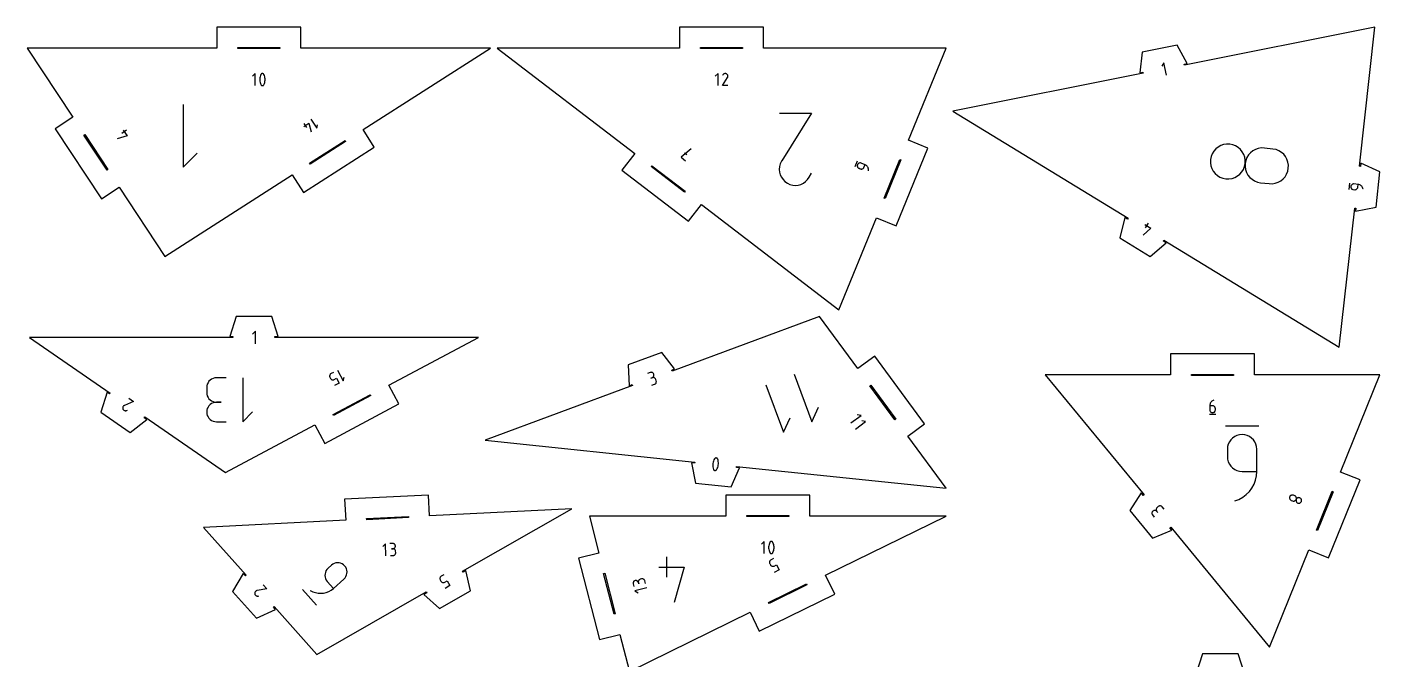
# Model space of a CAD drawing. Extents: x 27 to 998, y -684 to -2.
# Drawn here: x 354 to 998, y -303 to -2 of the extents above; entities that cross this region are included whole.
import ezdxf

# ---------------------------------------------------------------- set-up
doc = ezdxf.new("R2010")
doc.units = 0
doc.header["$MEASUREMENT"] = 0
doc.layers.add('EBENE_1', color=7, linetype='CONTINUOUS')

msp = doc.modelspace()

# ---------------------------------------------------------------- linework, layer by layer
at = {"layer": 'EBENE_1'}
for points in [[(513.53, -50.52), (574.24, -11.68), (483.91, -11.68), (483.91, -1.68), (443.91, -1.68), (443.91, -11.68), (353.58, -11.68), (375.33, -44.6), (366.98, -50.11), (389.02, -83.49), (397.37, -77.98), (419.11, -110.91), (479.83, -72.07), (485.22, -80.49), (518.91, -58.94), (513.53, -50.52)], [(773.19, -55.5), (791.12, -11.68), (704.27, -11.68), (704.27, -1.68), (664.27, -1.68), (664.27, -11.68), (577.42, -11.68), (642.89, -61.84), (636.81, -69.78), (668.56, -94.11), (674.64, -86.17), (740.11, -136.34), (758.04, -92.52), (767.3, -96.31), (782.44, -59.29), (773.19, -55.5)], [(978.36, -154.13), (985.73, -87.84), (986.22, -87.9), (986.06, -89.39), (995.83, -87.45), (997.71, -70.56), (988.6, -66.53), (988.43, -68.02), (987.93, -67.96), (995.3, -1.68), (904.6, -19.77), (904.51, -19.28), (905.98, -18.99), (901.18, -10.26), (884.5, -13.59), (883.42, -23.49), (884.89, -23.2), (884.99, -23.69), (794.3, -41.79), (877.79, -92.75), (877.53, -93.17), (876.25, -92.39), (873.87, -102.07), (888.38, -110.92), (895.89, -104.38), (894.61, -103.59), (894.87, -103.17), (978.36, -154.13)], [(453.91, -11.93), (453.91, -11.43), (473.91, -11.43), (473.91, -11.93), (453.91, -11.93)], [(674.27, -11.93), (674.27, -11.43), (694.27, -11.43), (694.27, -11.93), (674.27, -11.93)], [(392.07, -69.5), (391.65, -69.77), (380.63, -53.09), (381.05, -52.81), (392.07, -69.5)], [(504.97, -55.69), (505.24, -56.11), (488.39, -66.89), (488.12, -66.47), (504.97, -55.69)], [(666.85, -79.89), (666.55, -80.29), (650.67, -68.12), (650.98, -67.73), (666.85, -79.89)], [(769.17, -64.66), (769.63, -64.85), (762.06, -83.36), (761.6, -83.17), (769.17, -64.66)], [(525.9, -172.24), (568.48, -149.52), (471.63, -149.52), (471.63, -149.02), (473.13, -149.02), (470.13, -139.52), (453.13, -139.52), (450.13, -149.02), (451.63, -149.02), (451.63, -149.52), (354.78, -149.52), (393.17, -175.98), (392.89, -176.39), (391.65, -175.54), (388.73, -185.07), (402.73, -194.72), (410.59, -188.6), (409.35, -187.75), (409.64, -187.33), (448.03, -213.8), (490.61, -191.07), (495.32, -199.9), (530.61, -181.06), (525.9, -172.24)], [(749.17, -164.31), (730.93, -139.52), (660.67, -165.48), (660.5, -165.01), (661.91, -164.49), (655.8, -156.62), (639.85, -162.51), (640.33, -172.46), (641.74, -171.94), (641.91, -172.41), (571.66, -198.38), (671.44, -208.81), (671.39, -209.3), (669.9, -209.15), (671.9, -218.91), (688.8, -220.67), (692.78, -211.54), (691.28, -211.38), (691.34, -210.88), (791.12, -221.31), (772.88, -196.52), (780.93, -190.6), (757.22, -158.38), (749.17, -164.31)], [(978.96, -213.55), (997.71, -167.3), (938.02, -167.3), (938.02, -157.3), (898.02, -157.3), (898.02, -167.3), (838.32, -167.3), (885.39, -224.37), (885, -224.69), (884.05, -223.53), (878.63, -231.89), (889.44, -245.01), (898.68, -241.28), (897.73, -240.12), (898.11, -239.8), (945.18, -296.87), (963.93, -250.62), (973.2, -254.38), (988.22, -217.31), (978.96, -213.55)], [(908.02, -167.55), (908.02, -167.05), (928.02, -167.05), (928.02, -167.55), (908.02, -167.55)], [(754.9, -172.51), (755.3, -172.21), (767.15, -188.32), (766.75, -188.62), (754.9, -172.51)], [(516.96, -176.73), (517.2, -177.17), (499.55, -186.59), (499.32, -186.15), (516.96, -176.73)], [(505.3, -236.51), (437.54, -239.97), (457.9, -262.72), (457.53, -263.05), (456.53, -261.94), (451.45, -270.51), (462.79, -283.17), (471.87, -279.07), (470.87, -277.96), (471.24, -277.62), (491.6, -300.37), (543.62, -270.66), (543.87, -271.09), (542.56, -271.83), (549.88, -278.59), (564.64, -270.16), (562.54, -260.42), (561.23, -261.17), (560.98, -260.73), (613, -231.02), (545.24, -234.47), (544.73, -224.49), (504.79, -226.53), (505.3, -236.51)], [(733.7, -262.68), (791.12, -234.49), (726.22, -234.49), (726.22, -224.49), (686.22, -224.49), (686.22, -234.49), (621.32, -234.49), (625.86, -252.12), (616.18, -254.61), (626.14, -293.35), (635.83, -290.86), (640.36, -308.5), (697.79, -280.31), (702.2, -289.28), (738.1, -271.66), (733.7, -262.68)], [(974.97, -222.73), (975.43, -222.91), (967.92, -241.45), (967.45, -241.26), (974.97, -222.73)], [(515.3, -236.25), (515.27, -235.75), (535.24, -234.73), (535.27, -235.23), (515.3, -236.25)], [(696.22, -234.74), (696.22, -234.24), (716.22, -234.24), (716.22, -234.74), (696.22, -234.74)], [(633.58, -281.11), (633.09, -281.24), (628.11, -261.87), (628.59, -261.75), (633.58, -281.11)], [(724.61, -266.86), (724.83, -267.31), (706.88, -276.12), (706.66, -275.67), (724.61, -266.86)], [(933.18, -309.55), (930.18, -300.05), (913.18, -300.05), (910.18, -309.55)]]:
    msp.add_lwpolyline(points, dxfattribs=at)
at = {"layer": 'EBENE_1', "color": 1}
for points in [[(896.04, -24.54), (894.86, -18.66), (893.82, -20.23)], [(462.2, -29.56), (462.2, -23.79), (460.91, -25.07)], [(465.29, -29.49), (465.29, -29.49), (465.42, -29.54), (465.56, -29.56), (465.7, -29.56), (465.83, -29.54), (465.96, -29.49), (466.08, -29.43), (466.19, -29.34), (466.28, -29.24), (466.36, -29.11), (466.36, -29.11), (466.58, -28.59), (466.75, -28.06), (466.86, -27.51), (466.91, -26.96), (466.91, -26.4), (466.86, -25.85), (466.75, -25.3), (466.58, -24.77), (466.36, -24.25), (466.36, -24.25), (466.33, -24.19), (466.3, -24.14), (466.26, -24.1), (466.22, -24.05), (466.18, -24.01), (466.14, -23.97), (466.09, -23.94), (466.04, -23.9), (465.99, -23.88), (465.99, -23.88), (465.85, -23.83), (465.71, -23.8), (465.57, -23.8), (465.44, -23.82), (465.31, -23.87), (465.19, -23.93), (465.08, -24.02), (464.99, -24.12), (464.91, -24.25), (464.91, -24.25), (464.69, -24.77), (464.53, -25.3), (464.42, -25.85), (464.36, -26.4), (464.36, -26.96), (464.42, -27.51), (464.53, -28.06), (464.69, -28.59), (464.91, -29.11), (464.91, -29.11), (464.94, -29.17), (464.97, -29.22), (465.01, -29.26), (465.05, -29.31), (465.09, -29.35), (465.14, -29.39), (465.18, -29.42), (465.23, -29.46), (465.29, -29.49)], [(682.55, -29.56), (682.55, -23.8), (681.27, -25.08)], [(687.27, -29.56), (684.71, -29.56), (687.08, -25.75), (687.08, -25.75), (687.08, -25.75), (687.08, -25.74), (687.08, -25.74), (687.09, -25.74), (687.09, -25.73), (687.09, -25.73), (687.09, -25.72), (687.1, -25.72), (687.1, -25.72), (687.1, -25.72), (687.2, -25.51), (687.25, -25.29), (687.27, -25.07), (687.25, -24.85), (687.19, -24.64), (687.1, -24.44), (686.98, -24.26), (686.82, -24.1), (686.63, -23.97), (686.63, -23.97), (686.42, -23.87), (686.2, -23.81), (685.98, -23.8), (685.77, -23.82), (685.56, -23.87), (685.36, -23.96), (685.18, -24.09), (685.02, -24.25), (684.88, -24.44), (684.71, -24.76)], [(427.97, -38.53), (427.97, -68.44), (434.62, -61.79)], [(711.76, -42.6), (727.05, -42.6), (712.92, -65.35), (712.92, -65.35), (712.9, -65.37), (712.89, -65.39), (712.87, -65.42), (712.86, -65.44), (712.84, -65.46), (712.83, -65.48), (712.81, -65.51), (712.8, -65.53), (712.79, -65.56), (712.79, -65.56), (712.2, -66.81), (711.86, -68.11), (711.75, -69.43), (711.87, -70.73), (712.21, -71.99), (712.76, -73.18), (713.5, -74.27), (714.44, -75.22), (715.57, -76.02), (715.57, -76.02), (716.82, -76.6), (718.12, -76.93), (719.44, -77.04), (720.74, -76.91), (722, -76.58), (723.19, -76.03), (724.27, -75.28), (725.23, -74.34), (726.03, -73.21), (727.03, -71.28)], [(399.34, -50.72), (401.17, -53.5), (396.55, -54.96)], [(401, -50.82), (398.78, -52.29)], [(485.29, -49.05), (487.72, -47.5), (488.93, -51.53)], [(485.4, -47.61), (486.64, -49.56)], [(488.75, -45.47), (491.55, -49.86), (491.9, -48.26)], [(926.17, -57.46), (926.17, -57.46), (924.68, -57.43), (923.25, -57.65), (921.9, -58.12), (920.66, -58.81), (919.56, -59.69), (918.62, -60.75), (917.86, -61.97), (917.33, -63.32), (917.03, -64.78), (917.03, -64.78), (917, -66.28), (917.23, -67.71), (917.69, -69.06), (918.38, -70.3), (919.26, -71.41), (920.32, -72.35), (921.53, -73.1), (922.88, -73.64), (924.34, -73.94), (924.34, -73.94), (925.84, -73.97), (927.28, -73.74), (928.63, -73.27), (929.87, -72.58), (930.98, -71.7), (931.92, -70.64), (932.67, -69.43), (933.21, -68.08), (933.51, -66.61), (933.51, -66.61), (933.54, -65.12), (933.31, -63.68), (932.84, -62.33), (932.16, -61.09), (931.27, -59.99), (930.21, -59.05), (928.99, -58.29), (927.64, -57.75), (926.17, -57.46)], [(669.71, -59.72), (665, -63.67), (667.12, -65.3)], [(666.63, -61.55), (667.69, -62.36)], [(944.95, -76.22), (944.95, -76.22), (946.44, -76.26), (947.88, -76.03), (949.23, -75.56), (950.47, -74.87), (951.57, -73.99), (952.51, -72.93), (953.26, -71.71), (953.79, -70.36), (954.09, -68.9), (954.09, -68.9), (954.12, -67.4), (953.89, -65.97), (953.43, -64.62), (952.75, -63.38), (951.87, -62.27), (950.81, -61.33), (949.59, -60.58), (948.24, -60.04), (946.78, -59.74), (942.67, -59.29), (942.67, -59.29), (941.17, -59.26), (939.74, -59.49), (938.38, -59.95), (937.14, -60.64), (936.04, -61.52), (935.1, -62.58), (934.34, -63.8), (933.81, -65.15), (933.51, -66.61), (933.51, -66.61), (933.48, -68.11), (933.71, -69.54), (934.17, -70.89), (934.86, -72.13), (935.74, -73.24), (936.81, -74.18), (938.02, -74.93), (939.37, -75.47), (940.84, -75.77), (944.95, -76.22)], [(748.83, -65.52), (747.69, -68.3)], [(754.26, -70.08), (754.26, -70.08), (754.27, -69.68), (754.22, -69.28), (754.12, -68.9), (753.97, -68.53), (753.77, -68.2), (753.52, -67.9), (753.23, -67.63), (752.91, -67.4), (752.54, -67.22), (750.7, -66.46), (750.7, -66.46), (750.47, -66.39), (750.23, -66.36), (750, -66.38), (749.78, -66.43), (749.57, -66.52), (749.38, -66.64), (749.21, -66.79), (749.07, -66.98), (748.96, -67.19), (748.96, -67.19), (748.89, -67.42), (748.86, -67.65), (748.87, -67.88), (748.92, -68.1), (749.01, -68.31), (749.13, -68.51), (749.29, -68.68), (749.47, -68.82), (749.69, -68.93), (750.3, -69.18), (750.3, -69.18), (750.53, -69.25), (750.76, -69.28), (750.99, -69.27), (751.21, -69.22), (751.42, -69.13), (751.61, -69.01), (751.78, -68.85), (751.93, -68.67), (752.04, -68.45), (752.54, -67.22)], [(983.27, -76), (982.94, -78.98)], [(989.74, -78.9), (989.74, -78.9), (989.64, -78.5), (989.48, -78.13), (989.28, -77.79), (989.04, -77.49), (988.75, -77.22), (988.43, -76.99), (988.08, -76.82), (987.7, -76.69), (987.3, -76.61), (985.32, -76.39), (985.32, -76.39), (985.08, -76.39), (984.85, -76.42), (984.63, -76.5), (984.43, -76.61), (984.25, -76.75), (984.1, -76.92), (983.98, -77.12), (983.9, -77.33), (983.85, -77.57), (983.85, -77.57), (983.84, -77.81), (983.88, -78.04), (983.95, -78.26), (984.07, -78.46), (984.21, -78.64), (984.38, -78.79), (984.57, -78.91), (984.79, -78.99), (985.03, -79.04), (985.69, -79.11), (985.69, -79.11), (985.93, -79.12), (986.16, -79.08), (986.37, -79.01), (986.57, -78.9), (986.75, -78.76), (986.9, -78.59), (987.02, -78.39), (987.11, -78.17), (987.16, -77.94), (987.3, -76.61)], [(885.78, -95.67), (888.62, -97.4), (885.05, -100.69)], [(887.32, -95.05), (885.94, -97.32)], [(462.3, -152.52), (462.3, -146.52), (460.96, -147.85)], [(499.45, -166.09), (498.32, -166.69), (498.32, -166.69), (498.13, -166.82), (497.96, -166.97), (497.83, -167.15), (497.73, -167.35), (497.67, -167.56), (497.64, -167.77), (497.65, -167.99), (497.7, -168.21), (497.79, -168.43), (498.09, -168.99), (498.09, -168.99), (498.22, -169.18), (498.37, -169.34), (498.55, -169.48), (498.75, -169.57), (498.96, -169.64), (499.17, -169.66), (499.39, -169.65), (499.61, -169.6), (499.82, -169.51), (500.95, -168.91), (502.16, -171.17), (499.9, -172.38)], [(501.35, -165.07), (504.07, -170.16), (504.59, -168.42)], [(718.89, -167.03), (727.24, -189.62), (730.4, -182.74)], [(456.24, -168.69), (456.24, -189.62), (460.89, -184.96)], [(705.39, -172.02), (713.74, -194.61), (716.91, -187.73)], [(402.01, -178.43), (404.2, -179.95), (399.93, -181.81), (399.93, -181.81), (399.92, -181.81), (399.92, -181.81), (399.91, -181.82), (399.91, -181.82), (399.9, -181.82), (399.9, -181.82), (399.9, -181.82), (399.89, -181.83), (399.89, -181.83), (399.89, -181.83), (399.68, -181.95), (399.5, -182.1), (399.36, -182.28), (399.24, -182.48), (399.17, -182.69), (399.13, -182.92), (399.13, -183.15), (399.17, -183.38), (399.25, -183.6), (399.25, -183.6), (399.37, -183.81), (399.53, -183.99), (399.71, -184.13), (399.9, -184.24), (400.12, -184.32), (400.34, -184.36), (400.57, -184.36), (400.8, -184.32), (401.03, -184.23), (401.36, -184.06)], [(918.68, -179.3), (918.68, -179.3), (918.3, -179.45), (917.95, -179.64), (917.64, -179.88), (917.36, -180.15), (917.13, -180.47), (916.94, -180.81), (916.8, -181.18), (916.71, -181.57), (916.68, -181.98), (916.68, -183.97), (916.68, -183.97), (916.7, -184.21), (916.77, -184.43), (916.86, -184.64), (917, -184.83), (917.16, -184.99), (917.34, -185.12), (917.55, -185.22), (917.78, -185.28), (918.01, -185.3), (918.01, -185.3), (918.25, -185.28), (918.48, -185.22), (918.69, -185.12), (918.87, -184.99), (919.03, -184.83), (919.17, -184.64), (919.26, -184.43), (919.33, -184.21), (919.35, -183.97), (919.35, -183.31), (919.35, -183.31), (919.33, -183.07), (919.26, -182.84), (919.17, -182.63), (919.03, -182.45), (918.87, -182.29), (918.69, -182.16), (918.48, -182.06), (918.25, -182), (918.01, -181.98), (916.68, -181.98)], [(745.86, -190.18), (750.69, -186.62), (748.83, -186.34)], [(916.52, -186.05), (919.52, -186.05)], [(747.98, -193.06), (752.82, -189.51), (750.95, -189.22)], [(939.99, -191.75), (924.18, -191.75)], [(928.56, -227.32), (928.56, -227.32), (930.57, -226.56), (932.42, -225.55), (934.08, -224.3), (935.54, -222.83), (936.77, -221.18), (937.77, -219.37), (938.5, -217.43), (938.95, -215.38), (939.11, -213.24), (939.11, -202.73), (939.11, -202.73), (938.99, -201.47), (938.67, -200.28), (938.15, -199.18), (937.45, -198.2), (936.61, -197.36), (935.63, -196.66), (934.53, -196.14), (933.35, -195.82), (932.09, -195.7), (932.09, -195.7), (930.82, -195.82), (929.64, -196.14), (928.54, -196.66), (927.56, -197.36), (926.72, -198.2), (926.02, -199.18), (925.5, -200.28), (925.18, -201.47), (925.07, -202.73), (925.07, -206.23), (925.07, -206.23), (925.18, -207.49), (925.5, -208.68), (926.02, -209.77), (926.72, -210.75), (927.56, -211.59), (928.54, -212.28), (929.64, -212.8), (930.82, -213.13), (932.09, -213.24), (939.11, -213.24)], [(682.05, -206.98), (682.05, -206.98), (681.92, -206.91), (681.78, -206.87), (681.64, -206.86), (681.5, -206.86), (681.36, -206.9), (681.23, -206.95), (681.11, -207.03), (681, -207.13), (680.91, -207.25), (680.91, -207.25), (680.62, -207.76), (680.39, -208.3), (680.22, -208.85), (680.1, -209.41), (680.04, -209.99), (680.04, -210.57), (680.09, -211.14), (680.21, -211.72), (680.38, -212.28), (680.38, -212.28), (680.41, -212.34), (680.43, -212.39), (680.47, -212.45), (680.5, -212.5), (680.54, -212.54), (680.58, -212.59), (680.63, -212.63), (680.68, -212.67), (680.73, -212.7), (680.73, -212.7), (680.86, -212.77), (681, -212.81), (681.14, -212.83), (681.29, -212.82), (681.42, -212.79), (681.56, -212.73), (681.68, -212.65), (681.78, -212.55), (681.87, -212.43), (681.87, -212.43), (682.16, -211.92), (682.39, -211.38), (682.56, -210.83), (682.68, -210.27), (682.74, -209.69), (682.74, -209.11), (682.69, -208.54), (682.57, -207.97), (682.4, -207.4), (682.4, -207.4), (682.38, -207.34), (682.35, -207.29), (682.32, -207.24), (682.28, -207.19), (682.24, -207.14), (682.2, -207.09), (682.16, -207.05), (682.11, -207.01), (682.05, -206.98)], [(956.49, -224.59), (956.49, -224.59), (956.26, -224.52), (956.03, -224.49), (955.8, -224.51), (955.58, -224.56), (955.37, -224.65), (955.18, -224.77), (955.01, -224.93), (954.87, -225.11), (954.76, -225.32), (954.76, -225.32), (954.69, -225.55), (954.66, -225.79), (954.68, -226.02), (954.73, -226.24), (954.82, -226.45), (954.94, -226.64), (955.09, -226.81), (955.28, -226.95), (955.49, -227.06), (956.11, -227.31), (956.11, -227.31), (956.34, -227.38), (956.57, -227.41), (956.8, -227.39), (957.02, -227.34), (957.23, -227.25), (957.42, -227.13), (957.59, -226.97), (957.74, -226.79), (957.85, -226.57), (957.85, -226.57), (957.92, -226.34), (957.94, -226.11), (957.93, -225.88), (957.88, -225.66), (957.79, -225.45), (957.67, -225.26), (957.51, -225.09), (957.32, -224.95), (957.11, -224.84), (956.49, -224.59)], [(958.58, -228.31), (958.58, -228.31), (958.81, -228.38), (959.04, -228.41), (959.27, -228.39), (959.49, -228.34), (959.7, -228.25), (959.89, -228.13), (960.06, -227.97), (960.21, -227.79), (960.32, -227.58), (960.32, -227.58), (960.39, -227.35), (960.41, -227.11), (960.4, -226.88), (960.35, -226.66), (960.26, -226.45), (960.14, -226.26), (959.98, -226.09), (959.8, -225.95), (959.58, -225.84), (959.58, -225.84), (959.35, -225.77), (959.12, -225.74), (958.89, -225.76), (958.67, -225.81), (958.46, -225.9), (958.27, -226.02), (958.1, -226.18), (957.96, -226.36), (957.85, -226.57), (957.85, -226.57), (957.78, -226.8), (957.75, -227.04), (957.76, -227.27), (957.81, -227.49), (957.9, -227.7), (958.03, -227.89), (958.18, -228.06), (958.37, -228.2), (958.58, -228.31)], [(524.46, -253.44), (524.17, -247.69), (522.96, -249.03)], [(704.51, -252.37), (704.51, -246.6), (703.22, -247.89)], [(707.6, -252.3), (707.6, -252.3), (707.73, -252.35), (707.87, -252.37), (708.01, -252.37), (708.14, -252.35), (708.27, -252.31), (708.39, -252.24), (708.5, -252.15), (708.59, -252.05), (708.67, -251.93), (708.67, -251.93), (708.89, -251.41), (709.06, -250.87), (709.17, -250.32), (709.22, -249.77), (709.22, -249.22), (709.17, -248.66), (709.06, -248.12), (708.89, -247.58), (708.67, -247.06), (708.67, -247.06), (708.64, -247.01), (708.61, -246.96), (708.57, -246.91), (708.53, -246.86), (708.49, -246.82), (708.45, -246.78), (708.4, -246.75), (708.35, -246.72), (708.3, -246.69), (708.3, -246.69), (708.16, -246.64), (708.02, -246.61), (707.88, -246.61), (707.75, -246.63), (707.62, -246.68), (707.5, -246.74), (707.39, -246.83), (707.3, -246.93), (707.22, -247.06), (707.22, -247.06), (707, -247.58), (706.84, -248.11), (706.73, -248.66), (706.67, -249.21), (706.67, -249.77), (706.73, -250.32), (706.84, -250.87), (707, -251.4), (707.22, -251.93), (707.22, -251.93), (707.25, -251.98), (707.28, -252.03), (707.32, -252.08), (707.36, -252.12), (707.4, -252.16), (707.44, -252.2), (707.49, -252.24), (707.54, -252.27), (707.6, -252.3)], [(488.43, -269.91), (488.43, -269.91), (489.63, -270.54), (490.88, -270.98), (492.17, -271.23), (493.47, -271.3), (494.77, -271.19), (496.03, -270.9), (497.26, -270.42), (498.41, -269.77), (499.48, -268.95), (504.45, -264.5), (504.45, -264.5), (505, -263.92), (505.42, -263.26), (505.72, -262.56), (505.89, -261.82), (505.93, -261.06), (505.84, -260.31), (505.63, -259.57), (505.28, -258.88), (504.8, -258.23), (504.8, -258.23), (504.22, -257.69), (503.56, -257.27), (502.86, -256.97), (502.12, -256.8), (501.36, -256.76), (500.61, -256.85), (499.87, -257.06), (499.17, -257.41), (498.53, -257.89), (496.87, -259.37), (496.87, -259.37), (496.33, -259.96), (495.9, -260.61), (495.61, -261.32), (495.44, -262.06), (495.4, -262.82), (495.48, -263.57), (495.7, -264.3), (496.05, -265), (496.52, -265.64), (499.48, -268.95)], [(658.05, -253.98), (658.05, -263.62)], [(709.01, -254.75), (707.81, -255.33), (707.81, -255.33), (707.61, -255.46), (707.43, -255.61), (707.29, -255.79), (707.18, -255.99), (707.11, -256.21), (707.07, -256.43), (707.07, -256.66), (707.12, -256.89), (707.2, -257.12), (707.5, -257.71), (707.5, -257.71), (707.62, -257.92), (707.77, -258.09), (707.95, -258.24), (708.15, -258.35), (708.37, -258.42), (708.59, -258.45), (708.82, -258.45), (709.05, -258.41), (709.28, -258.32), (710.47, -257.73), (711.65, -260.13), (709.26, -261.31)], [(551.97, -262.43), (550.81, -263.09), (550.81, -263.09), (550.62, -263.23), (550.45, -263.39), (550.32, -263.58), (550.23, -263.79), (550.17, -264.01), (550.14, -264.23), (550.16, -264.46), (550.22, -264.69), (550.32, -264.91), (550.65, -265.48), (550.65, -265.48), (550.79, -265.68), (550.95, -265.85), (551.14, -265.98), (551.35, -266.07), (551.57, -266.13), (551.79, -266.16), (552.02, -266.14), (552.25, -266.08), (552.47, -265.98), (553.62, -265.32), (554.95, -267.64), (552.63, -268.96)], [(654.44, -258.8), (666.49, -258.8), (661.67, -275.68)], [(465.92, -267.18), (467.7, -269.16), (463.1, -269.97), (463.1, -269.97), (463.1, -269.97), (463.09, -269.97), (463.09, -269.97), (463.08, -269.98), (463.08, -269.98), (463.07, -269.98), (463.07, -269.98), (463.06, -269.98), (463.06, -269.98), (463.06, -269.98), (462.83, -270.05), (462.62, -270.16), (462.44, -270.3), (462.28, -270.46), (462.16, -270.65), (462.06, -270.86), (462.01, -271.09), (462, -271.32), (462.02, -271.56), (462.02, -271.56), (462.09, -271.79), (462.2, -271.99), (462.34, -272.18), (462.51, -272.33), (462.7, -272.46), (462.91, -272.55), (463.13, -272.6), (463.36, -272.62), (463.6, -272.59), (463.97, -272.49)], [(484.72, -269.51), (491.38, -276.95)], [(648.59, -268.7), (643.01, -270.14), (644.57, -271.06)]]:
    msp.add_lwpolyline(points, dxfattribs=at)
for points in [[(651.08, -172.22), (651.08, -172.22), (652.33, -171.76), (652.33, -171.76), (652.33, -171.76), (652.33, -171.76), (652.33, -171.76), (652.33, -171.76), (652.55, -171.66), (652.55, -171.66), (652.55, -171.66), (652.74, -171.52), (652.74, -171.52), (652.74, -171.52), (652.9, -171.36), (652.9, -171.36), (652.9, -171.36), (653.03, -171.17), (653.03, -171.17), (653.03, -171.17), (653.12, -170.96), (653.12, -170.96), (653.12, -170.96), (653.18, -170.74), (653.18, -170.74), (653.18, -170.74), (653.2, -170.52), (653.2, -170.52), (653.2, -170.52), (653.18, -170.28), (653.18, -170.28), (653.18, -170.28), (653.12, -170.05), (653.12, -170.05), (653.12, -170.05), (652.89, -169.43), (652.89, -169.43), (652.89, -169.43), (652.89, -169.43), (652.89, -169.43), (652.89, -169.43), (652.79, -169.21), (652.79, -169.21), (652.79, -169.21), (652.65, -169.02), (652.65, -169.02), (652.65, -169.02), (652.49, -168.86), (652.49, -168.86), (652.49, -168.86), (652.3, -168.73), (652.3, -168.73), (652.3, -168.73), (652.09, -168.64), (652.09, -168.64), (652.09, -168.64), (651.87, -168.58), (651.87, -168.58), (651.87, -168.58), (651.64, -168.56), (651.64, -168.56), (651.64, -168.56), (651.41, -168.58), (651.41, -168.58), (651.41, -168.58), (651.18, -168.64), (651.18, -168.64), (651.18, -168.64), (650.55, -168.87), (650.55, -168.87), (650.55, -168.87), (651.18, -168.64), (651.18, -168.64), (651.18, -168.64), (651.18, -168.64), (651.18, -168.64), (651.18, -168.64), (651.4, -168.54), (651.4, -168.54), (651.4, -168.54), (651.59, -168.4), (651.59, -168.4), (651.59, -168.4), (651.75, -168.24), (651.75, -168.24), (651.75, -168.24), (651.87, -168.05), (651.87, -168.05), (651.87, -168.05), (651.97, -167.84), (651.97, -167.84), (651.97, -167.84), (652.03, -167.62), (652.03, -167.62), (652.03, -167.62), (652.05, -167.39), (652.05, -167.39), (652.05, -167.39), (652.03, -167.16), (652.03, -167.16), (652.03, -167.16), (651.96, -166.93), (651.96, -166.93), (651.96, -166.93), (651.96, -166.93), (651.96, -166.93), (651.96, -166.93), (651.86, -166.71), (651.86, -166.71), (651.86, -166.71), (651.73, -166.52), (651.73, -166.52), (651.73, -166.52), (651.56, -166.36), (651.56, -166.36), (651.56, -166.36), (651.37, -166.23), (651.37, -166.23), (651.37, -166.23), (651.17, -166.14), (651.17, -166.14), (651.17, -166.14), (650.95, -166.08), (650.95, -166.08), (650.95, -166.08), (650.72, -166.06), (650.72, -166.06), (650.72, -166.06), (650.49, -166.08), (650.49, -166.08), (650.49, -166.08), (650.25, -166.14), (650.25, -166.14), (650.25, -166.14), (649, -166.6), (649, -166.6)], [(448.39, -168.7), (448.39, -168.7), (443.75, -168.7), (443.75, -168.7), (443.75, -168.7), (443.75, -168.7), (443.75, -168.7), (443.75, -168.7), (442.91, -168.77), (442.91, -168.77), (442.91, -168.77), (442.13, -168.99), (442.13, -168.99), (442.13, -168.99), (441.4, -169.33), (441.4, -169.33), (441.4, -169.33), (440.75, -169.79), (440.75, -169.79), (440.75, -169.79), (440.19, -170.35), (440.19, -170.35), (440.19, -170.35), (439.74, -171), (439.74, -171), (439.74, -171), (439.39, -171.72), (439.39, -171.72), (439.39, -171.72), (439.18, -172.5), (439.18, -172.5), (439.18, -172.5), (439.1, -173.33), (439.1, -173.33), (439.1, -173.33), (439.1, -175.66), (439.1, -175.66), (439.1, -175.66), (439.1, -175.66), (439.1, -175.66), (439.1, -175.66), (439.18, -176.49), (439.18, -176.49), (439.18, -176.49), (439.39, -177.28), (439.39, -177.28), (439.39, -177.28), (439.74, -178), (439.74, -178), (439.74, -178), (440.19, -178.65), (440.19, -178.65), (440.19, -178.65), (440.75, -179.21), (440.75, -179.21), (440.75, -179.21), (441.4, -179.67), (441.4, -179.67), (441.4, -179.67), (442.13, -180.01), (442.13, -180.01), (442.13, -180.01), (442.91, -180.23), (442.91, -180.23), (442.91, -180.23), (443.75, -180.3), (443.75, -180.3), (443.75, -180.3), (446.07, -180.3), (446.07, -180.3), (446.07, -180.3), (443.75, -180.3), (443.75, -180.3), (443.75, -180.3), (443.75, -180.3), (443.75, -180.3), (443.75, -180.3), (442.91, -180.38), (442.91, -180.38), (442.91, -180.38), (442.13, -180.59), (442.13, -180.59), (442.13, -180.59), (441.4, -180.94), (441.4, -180.94), (441.4, -180.94), (440.75, -181.4), (440.75, -181.4), (440.75, -181.4), (440.19, -181.96), (440.19, -181.96), (440.19, -181.96), (439.74, -182.61), (439.74, -182.61), (439.74, -182.61), (439.39, -183.33), (439.39, -183.33), (439.39, -183.33), (439.18, -184.12), (439.18, -184.12), (439.18, -184.12), (439.1, -184.95), (439.1, -184.95), (439.1, -184.95), (439.1, -184.95), (439.1, -184.95), (439.1, -184.95), (439.18, -185.79), (439.18, -185.79), (439.18, -185.79), (439.39, -186.57), (439.39, -186.57), (439.39, -186.57), (439.74, -187.29), (439.74, -187.29), (439.74, -187.29), (440.19, -187.94), (440.19, -187.94), (440.19, -187.94), (440.75, -188.5), (440.75, -188.5), (440.75, -188.5), (441.4, -188.96), (441.4, -188.96), (441.4, -188.96), (442.13, -189.3), (442.13, -189.3), (442.13, -189.3), (442.91, -189.52), (442.91, -189.52), (442.91, -189.52), (443.75, -189.59), (443.75, -189.59), (443.75, -189.59), (448.39, -189.59), (448.39, -189.59)], [(894.91, -231.21), (894.91, -231.21), (894.07, -230.18), (894.07, -230.18), (894.07, -230.18), (894.07, -230.18), (894.07, -230.18), (894.07, -230.18), (893.9, -230.01), (893.9, -230.01), (893.9, -230.01), (893.71, -229.87), (893.71, -229.87), (893.71, -229.87), (893.5, -229.78), (893.5, -229.78), (893.5, -229.78), (893.28, -229.72), (893.28, -229.72), (893.28, -229.72), (893.05, -229.7), (893.05, -229.7), (893.05, -229.7), (892.82, -229.71), (892.82, -229.71), (892.82, -229.71), (892.6, -229.77), (892.6, -229.77), (892.6, -229.77), (892.39, -229.86), (892.39, -229.86), (892.39, -229.86), (892.19, -230), (892.19, -230), (892.19, -230), (891.68, -230.42), (891.68, -230.42), (891.68, -230.42), (891.68, -230.42), (891.68, -230.42), (891.68, -230.42), (891.51, -230.59), (891.51, -230.59), (891.51, -230.59), (891.37, -230.78), (891.37, -230.78), (891.37, -230.78), (891.28, -230.99), (891.28, -230.99), (891.28, -230.99), (891.22, -231.21), (891.22, -231.21), (891.22, -231.21), (891.19, -231.44), (891.19, -231.44), (891.19, -231.44), (891.21, -231.66), (891.21, -231.66), (891.21, -231.66), (891.27, -231.89), (891.27, -231.89), (891.27, -231.89), (891.36, -232.1), (891.36, -232.1), (891.36, -232.1), (891.5, -232.3), (891.5, -232.3), (891.5, -232.3), (891.92, -232.81), (891.92, -232.81), (891.92, -232.81), (891.5, -232.3), (891.5, -232.3), (891.5, -232.3), (891.5, -232.3), (891.5, -232.3), (891.5, -232.3), (891.33, -232.13), (891.33, -232.13), (891.33, -232.13), (891.14, -231.99), (891.14, -231.99), (891.14, -231.99), (890.93, -231.89), (890.93, -231.89), (890.93, -231.89), (890.71, -231.83), (890.71, -231.83), (890.71, -231.83), (890.48, -231.81), (890.48, -231.81), (890.48, -231.81), (890.26, -231.83), (890.26, -231.83), (890.26, -231.83), (890.03, -231.89), (890.03, -231.89), (890.03, -231.89), (889.82, -231.98), (889.82, -231.98), (889.82, -231.98), (889.62, -232.12), (889.62, -232.12), (889.62, -232.12), (889.62, -232.12), (889.62, -232.12), (889.62, -232.12), (889.45, -232.29), (889.45, -232.29), (889.45, -232.29), (889.32, -232.48), (889.32, -232.48), (889.32, -232.48), (889.22, -232.69), (889.22, -232.69), (889.22, -232.69), (889.16, -232.9), (889.16, -232.9), (889.16, -232.9), (889.14, -233.13), (889.14, -233.13), (889.14, -233.13), (889.16, -233.36), (889.16, -233.36), (889.16, -233.36), (889.21, -233.58), (889.21, -233.58), (889.21, -233.58), (889.31, -233.79), (889.31, -233.79), (889.31, -233.79), (889.44, -233.99), (889.44, -233.99), (889.44, -233.99), (890.29, -235.02), (890.29, -235.02)], [(526.62, -253.33), (526.62, -253.33), (527.9, -253.26), (527.9, -253.26), (527.9, -253.26), (527.9, -253.26), (527.9, -253.26), (527.9, -253.26), (528.13, -253.23), (528.13, -253.23), (528.13, -253.23), (528.34, -253.16), (528.34, -253.16), (528.34, -253.16), (528.54, -253.06), (528.54, -253.06), (528.54, -253.06), (528.71, -252.92), (528.71, -252.92), (528.71, -252.92), (528.85, -252.76), (528.85, -252.76), (528.85, -252.76), (528.97, -252.57), (528.97, -252.57), (528.97, -252.57), (529.05, -252.37), (529.05, -252.37), (529.05, -252.37), (529.1, -252.15), (529.1, -252.15), (529.1, -252.15), (529.11, -251.92), (529.11, -251.92), (529.11, -251.92), (529.08, -251.28), (529.08, -251.28), (529.08, -251.28), (529.08, -251.28), (529.08, -251.28), (529.08, -251.28), (529.05, -251.05), (529.05, -251.05), (529.05, -251.05), (528.98, -250.84), (528.98, -250.84), (528.98, -250.84), (528.87, -250.65), (528.87, -250.65), (528.87, -250.65), (528.74, -250.48), (528.74, -250.48), (528.74, -250.48), (528.57, -250.33), (528.57, -250.33), (528.57, -250.33), (528.39, -250.21), (528.39, -250.21), (528.39, -250.21), (528.19, -250.13), (528.19, -250.13), (528.19, -250.13), (527.97, -250.08), (527.97, -250.08), (527.97, -250.08), (527.74, -250.07), (527.74, -250.07), (527.74, -250.07), (527.1, -250.1), (527.1, -250.1), (527.1, -250.1), (527.74, -250.07), (527.74, -250.07), (527.74, -250.07), (527.74, -250.07), (527.74, -250.07), (527.74, -250.07), (527.96, -250.04), (527.96, -250.04), (527.96, -250.04), (528.18, -249.97), (528.18, -249.97), (528.18, -249.97), (528.37, -249.86), (528.37, -249.86), (528.37, -249.86), (528.54, -249.73), (528.54, -249.73), (528.54, -249.73), (528.69, -249.57), (528.69, -249.57), (528.69, -249.57), (528.81, -249.38), (528.81, -249.38), (528.81, -249.38), (528.89, -249.18), (528.89, -249.18), (528.89, -249.18), (528.94, -248.96), (528.94, -248.96), (528.94, -248.96), (528.95, -248.73), (528.95, -248.73), (528.95, -248.73), (528.95, -248.73), (528.95, -248.73), (528.95, -248.73), (528.92, -248.5), (528.92, -248.5), (528.92, -248.5), (528.85, -248.29), (528.85, -248.29), (528.85, -248.29), (528.74, -248.09), (528.74, -248.09), (528.74, -248.09), (528.61, -247.92), (528.61, -247.92), (528.61, -247.92), (528.44, -247.78), (528.44, -247.78), (528.44, -247.78), (528.26, -247.66), (528.26, -247.66), (528.26, -247.66), (528.06, -247.57), (528.06, -247.57), (528.06, -247.57), (527.84, -247.53), (527.84, -247.53), (527.84, -247.53), (527.61, -247.52), (527.61, -247.52), (527.61, -247.52), (526.33, -247.58), (526.33, -247.58)], [(648.05, -266.61), (648.05, -266.61), (647.73, -265.37), (647.73, -265.37), (647.73, -265.37), (647.73, -265.37), (647.73, -265.37), (647.73, -265.37), (647.65, -265.15), (647.65, -265.15), (647.65, -265.15), (647.54, -264.96), (647.54, -264.96), (647.54, -264.96), (647.4, -264.79), (647.4, -264.79), (647.4, -264.79), (647.23, -264.65), (647.23, -264.65), (647.23, -264.65), (647.05, -264.54), (647.05, -264.54), (647.05, -264.54), (646.84, -264.46), (646.84, -264.46), (646.84, -264.46), (646.63, -264.42), (646.63, -264.42), (646.63, -264.42), (646.4, -264.41), (646.4, -264.41), (646.4, -264.41), (646.18, -264.45), (646.18, -264.45), (646.18, -264.45), (645.55, -264.61), (645.55, -264.61), (645.55, -264.61), (645.55, -264.61), (645.55, -264.61), (645.55, -264.61), (645.34, -264.69), (645.34, -264.69), (645.34, -264.69), (645.14, -264.8), (645.14, -264.8), (645.14, -264.8), (644.97, -264.94), (644.97, -264.94), (644.97, -264.94), (644.83, -265.11), (644.83, -265.11), (644.83, -265.11), (644.72, -265.29), (644.72, -265.29), (644.72, -265.29), (644.64, -265.5), (644.64, -265.5), (644.64, -265.5), (644.6, -265.72), (644.6, -265.72), (644.6, -265.72), (644.6, -265.94), (644.6, -265.94), (644.6, -265.94), (644.64, -266.17), (644.64, -266.17), (644.64, -266.17), (644.8, -266.79), (644.8, -266.79), (644.8, -266.79), (644.64, -266.17), (644.64, -266.17), (644.64, -266.17), (644.64, -266.17), (644.64, -266.17), (644.64, -266.17), (644.56, -265.95), (644.56, -265.95), (644.56, -265.95), (644.45, -265.76), (644.45, -265.76), (644.45, -265.76), (644.31, -265.59), (644.31, -265.59), (644.31, -265.59), (644.14, -265.44), (644.14, -265.44), (644.14, -265.44), (643.95, -265.33), (643.95, -265.33), (643.95, -265.33), (643.75, -265.26), (643.75, -265.26), (643.75, -265.26), (643.53, -265.21), (643.53, -265.21), (643.53, -265.21), (643.3, -265.21), (643.3, -265.21), (643.3, -265.21), (643.08, -265.25), (643.08, -265.25), (643.08, -265.25), (643.08, -265.25), (643.08, -265.25), (643.08, -265.25), (642.86, -265.33), (642.86, -265.33), (642.86, -265.33), (642.67, -265.44), (642.67, -265.44), (642.67, -265.44), (642.5, -265.58), (642.5, -265.58), (642.5, -265.58), (642.36, -265.74), (642.36, -265.74), (642.36, -265.74), (642.24, -265.93), (642.24, -265.93), (642.24, -265.93), (642.17, -266.14), (642.17, -266.14), (642.17, -266.14), (642.12, -266.35), (642.12, -266.35), (642.12, -266.35), (642.12, -266.58), (642.12, -266.58), (642.12, -266.58), (642.16, -266.81), (642.16, -266.81), (642.16, -266.81), (642.48, -268.04), (642.48, -268.04)]]:
    msp.add_open_spline(points, degree=3, knots=[0, 0, 0, 0, 1, 1, 1, 2, 2, 2, 3, 3, 3, 4, 4, 4, 5, 5, 5, 6, 6, 6, 7, 7, 7, 8, 8, 8, 9, 9, 9, 10, 10, 10, 11, 11, 11, 12, 12, 12, 13, 13, 13, 14, 14, 14, 15, 15, 15, 16, 16, 16, 17, 17, 17, 18, 18, 18, 19, 19, 19, 20, 20, 20, 21, 21, 21, 22, 22, 22, 23, 23, 23, 24, 24, 24, 25, 25, 25, 26, 26, 26, 27, 27, 27, 28, 28, 28, 29, 29, 29, 30, 30, 30, 31, 31, 31, 32, 32, 32, 33, 33, 33, 34, 34, 34, 35, 35, 35, 36, 36, 36, 37, 37, 37, 38, 38, 38, 39, 39, 39, 40, 40, 40, 41, 41, 41, 42, 42, 42, 43, 43, 43, 44, 44, 44, 45, 45, 45, 45], dxfattribs=at)

doc.saveas('drawing.dxf')
